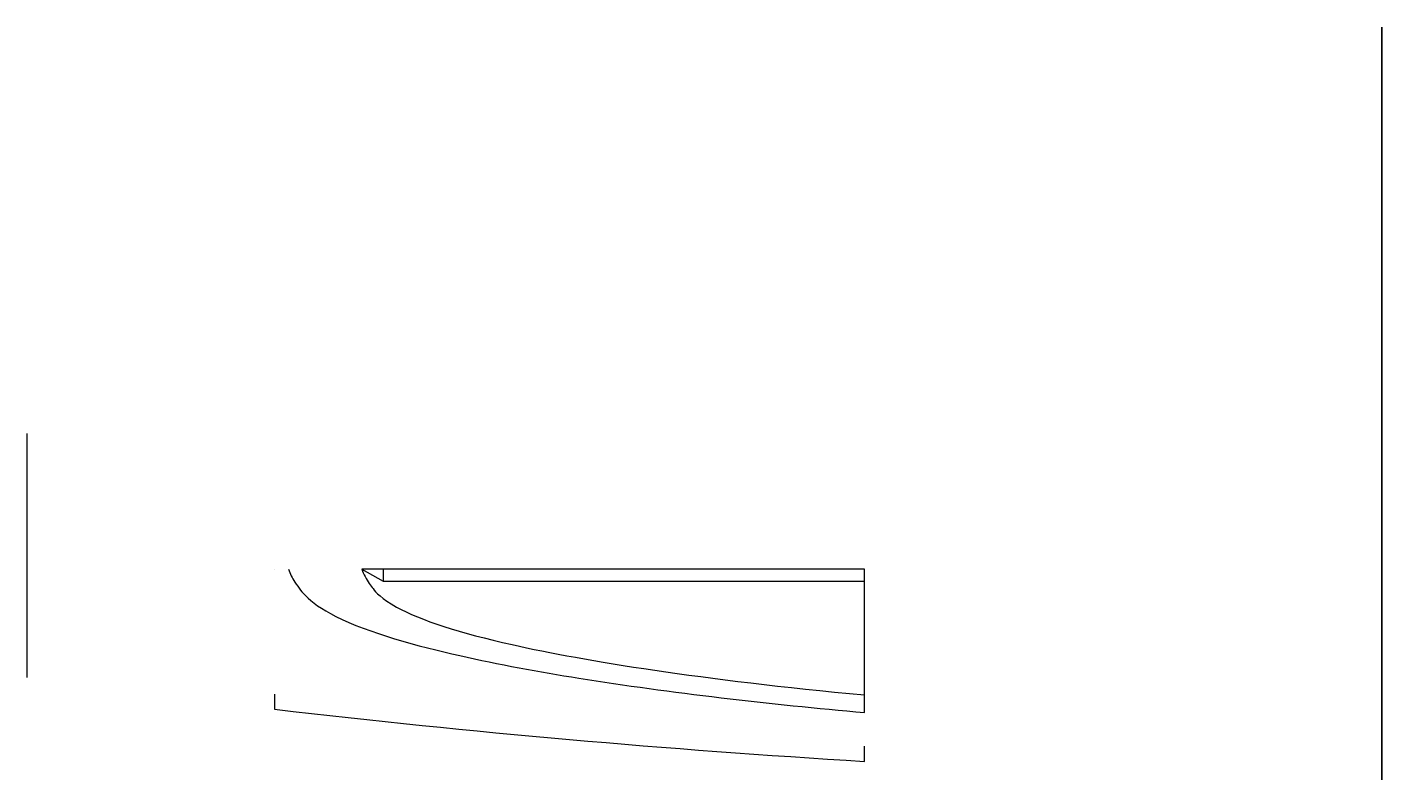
# Model space of a CAD drawing. Header units: millimetres. Extents: x 0 to 540, y -35 to 90.
# Drawn here: x 0 to 225, y -35 to 90 of the extents above; entities outside this region: 4.
import ezdxf

# ---------------------------------------------------------------- set-up
doc = ezdxf.new("R2010")
doc.units = ezdxf.units.MM
doc.header["$MEASUREMENT"] = 0
doc.layers.get('0').update_dxf_attribs({"true_color": 0xc2ced6})

msp = doc.modelspace()

# ---------------------------------------------------------------- linework, layer by layer
at = {"color": 5}
for p, q in [((41.11123374261933, -5.692440874737625e-14, 29.67603804553471), (41.11123374261953, 0)), ((59.11717997078314, 0, -32.73995480842183), (59.11717997078314, -2, -32.73995480842183)), ((139.0778759019236, -5.032063093779576e-17, 46.34617763787295), (139.0778759019236, 0)), ((55.57092434206107, -8.531405717422559e-14, -32.73995480842183), (59.11717997078314, -2, -32.73995480842183)), ((59.11717997078314, -2, -32.73995480842183), (139.0778759019236, -2, -32.73995480842183)), ((139.0778759019236, -23.81476570057924, -32.73995480823496), (139.0778759019233, -20.88613532047958, -32.73995480842134))]:
    msp.add_line(p, q, dxfattribs=at)
at = {"color": 50}
for p, q in [((41.11123374262206, -20.75470357606847), (41.11123374262206, -23.27160894437722)), ((139.0778759019236, -31.9240446828002), (139.0778759019236, -29.41949871661015))]:
    msp.add_line(p, q, dxfattribs=at)
at = {"color": 50, "extrusion": (-1, 0, 6.123233995736766e-17)}
for centre, radius in [((0, 3.214697847761802e-14, -525), 13), ((0, 3.306546357697853e-14, -540), 12)]:
    msp.add_arc(centre, radius, 0, 180, dxfattribs=at)
at = {"color": 50, "extrusion": (-1, 2.719262146893782e-32, -6.123233995736766e-17)}
for centre, radius in [((-1.427612627119235e-29, -3.214697847761802e-14, -525), 13), ((-1.468401559322642e-29, -3.306546357697853e-14, -540), 12)]:
    msp.add_arc(centre, radius, 180, 0, dxfattribs=at)
at = {"color": 50}
for points, weights, knots in [([(225, 90), (225, 89.99999999999997, 55), (225, -2.278338230923348e-14, 55), (225, -35.00000000000002, 55), (225, -35), (225, -35, -55.00000000000002), (225, 1.641524232519961e-15, -55), (225, 90, -54.99999999999996), (225, 90)], [1, 0.7071067811865476, 1, 0.7071067811865476, 1, 0.7071067811865476, 1, 0.7071067811865476, 1], [0, 0, 0, 1.570796326794897, 1.570796326794897, 3.141592653589793, 3.141592653589793, 4.71238898038469, 4.71238898038469, 6.283185307179586, 6.283185307179586, 6.283185307179586]), ([(-1.660680746235874e-31, -18), (1.377727649040772e-15, -18, 22.49999999999999), (1.377727649040772e-15, -2.632371637530221e-15, 22.5), (1.377727649040772e-15, 22.5, 22.5), (8.43614877747295e-32, 22.5)], [1, 0.7071067811865476, 1, 0.7071067811865476, 1], [0, 0, 0, 1.570796326794897, 1.570796326794897, 3.141592653589793, 3.141592653589793, 3.141592653589793]), ([(-1.660680746235874e-31, -18), (1.377727649040772e-15, -17.99999999999999, -22.5), (1.377727649040772e-15, 7.359635584096186e-15, -22.5), (1.377727649040772e-15, 22.50000000000001, -22.49999999999999), (8.43614877747295e-32, 22.5)], [1, 0.7071067811865476, 1, 0.7071067811865476, 1], [0, 0, 0, 1.570796326794897, 1.570796326794897, 3.141592653589793, 3.141592653589793, 3.141592653589793])]:
    msp.add_rational_spline(points, weights, degree=2, knots=knots, dxfattribs=at)
at = {"color": 5}
for points, knots in [([(43.40420028873814, 0, -32.73995480842143), (43.66828119546904, -0.7589568981191235, -32.73995480842143), (44.03200771224328, -1.477743342575309, -32.73995480842183), (45.07305613407243, -3.116706087045856, -32.73995480842181), (45.81228392786375, -3.968479568732334, -32.73995480842184), (47.2808342829062, -5.483154902779319, -32.73995480842184), (48.85533553631808, -6.632717032317345, -32.73995480847795), (56.78867602583773, -10.6193088757928, -32.73995480847795), (64.93007656632949, -12.7988903362421, -32.73995480832581), (78.28600264003512, -15.80784412258376, -32.73995480832581), (85.10993354984112, -17.0512411097161, -32.73995480842183), (106.886239226985, -20.55242964520102, -32.73995480842183), (123.5346198998666, -22.42777303729935, -32.73995480823496), (139.0778759019236, -23.81476570057924, -32.73995480823496)], [-104.0261754737701, -104.0261754737701, -104.0261754737701, -104.0261754737701, -101.3515512146343, -101.3515512146343, -97.56726701907829, -97.56726701907829, -88.2211649032851, -88.2211649032851, -66.71743819906312, -66.71743819906312, -46.815065248669, -46.815065248669, -1.667198942192249e-05, -1.667198942192249e-05, -1.667198942192249e-05, -1.667198942192249e-05]), ([(55.57092434206107, -8.531405717422559e-14, -32.73995480842183), (56.7530095516351, -5.687603811615039e-14, -32.73995480842183), (57.93509476120912, -2.84380190580752e-14, -32.73995480842183), (59.11717997078315, 0, -32.73995480842183), (85.77074528116327, 0, -32.73995480842183), (112.4243105915434, 0, -32.73995480842183), (139.0778759019236, 0, -32.73995480842183), (139.0778759019236, -0.6666666666666664, -32.73995480842183), (139.0778759019236, -1.333333333333333, -32.73995480842183), (139.0778759019236, -2, -32.73995480842183), (139.0778759019234, -8.29537844015986, -32.73995480842183), (139.0778759019234, -14.59075688031972, -32.73995480842183), (139.0778759019233, -20.88613532047958, -32.73995480842183), (111.9187042462331, -18.35111752430709, -32.73995480842134), (92.84798310483438, -15.2867567616681, -32.73995480842186), (71.89880473771291, -10.59620799125233, -32.73995480842187), (65.3494369450716, -8.515140779400383, -32.73995480880008), (58.82594164051579, -4.907079457551504, -32.73995480880008), (57.87586991913349, -3.780788332022212, -32.7399548084544), (57.23538463502518, -2.967512132820673, -32.7399548084544), (57.02919216207056, -2.687401187840038, -32.73995480842206), (56.32283098354583, -1.647652824502387, -32.73995480842206), (55.88836157724518, -0.8476217896495939, -32.73995480815879), (55.57092434206106, -8.526512829121202e-14, -32.73995480815879)], [0, 0, 0, 0, 1, 1, 1, 2, 2, 2, 3, 3, 3, 4, 4, 4, 8.693697336362398, 8.693697336362398, 12.01517002867202, 12.01517002867202, 14.08151148846345, 14.08151148846345, 15.12448998345648, 15.12448998345648, 17.85688543369591, 17.85688543369591, 17.85688543369591, 17.85688543369591])]:
    msp.add_open_spline(points, degree=3, knots=knots, dxfattribs=at)
at = {"color": 50}
msp.add_open_spline([(41.11123374262183, -23.27160894437722), (73.73365827448742, -27.06909737547534), (106.3892056609213, -29.95324262161631), (139.0778759019236, -31.9240446828002)], degree=3, dxfattribs=at)

doc.saveas('drawing.dxf')
